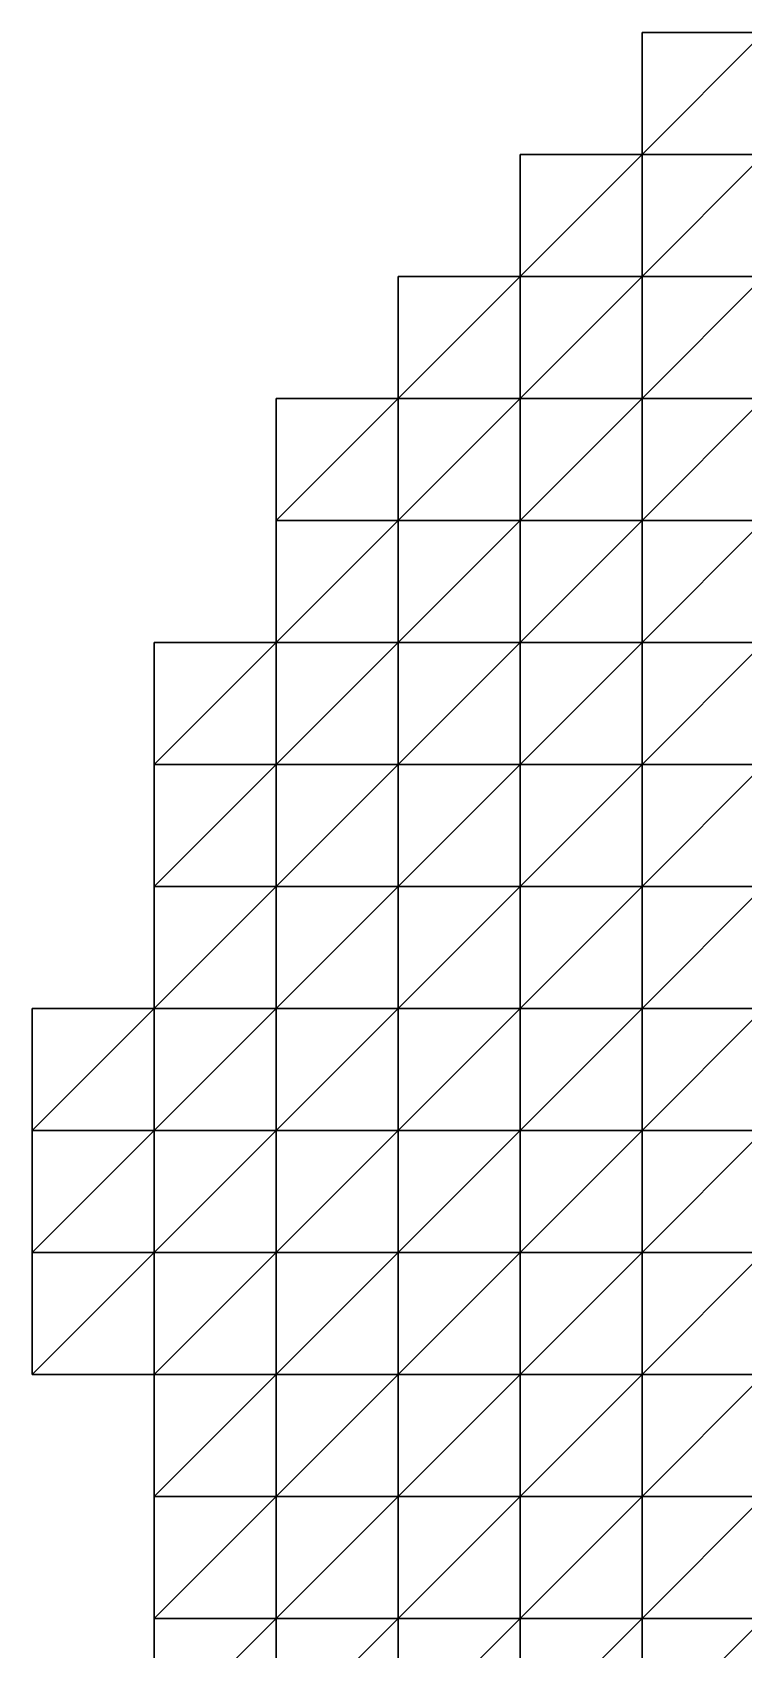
# Model space of a CAD drawing. Extents: x 292020 to 295740, y 4557680 to 4560040.
# Drawn here: x 294400 to 294516.7, y 4559654.9 to 4559920 of the extents above; entities that cross this region are included whole.
import ezdxf

# ---------------------------------------------------------------- set-up
doc = ezdxf.new("R2010")
doc.units = 0
doc.layers.add('RUN201_4_-_RUN201_NODOMAIN5_20X', color=7, linetype='CONTINUOUS')

msp = doc.modelspace()

# ---------------------------------------------------------------- linework, layer by layer
at = {"layer": 'RUN201_4_-_RUN201_NODOMAIN5_20X'}
for points in [[(294500, 4559920, 1880), (294500, 4559900, 1880), (294520, 4559920, 1880)], [(294520, 4559920, 1880), (294500, 4559900, 1880), (294520, 4559900, 1880)], [(294520, 4559920, 1900), (294500, 4559900, 1900), (294500, 4559920, 1900)], [(294520, 4559900, 1900), (294500, 4559900, 1900), (294520, 4559920, 1900)], [(294520, 4559920, 1880), (294500, 4559920, 1900), (294500, 4559920, 1880)], [(294520, 4559920, 1900), (294500, 4559920, 1900), (294520, 4559920, 1880)], [(294500, 4559920, 1880), (294500, 4559900, 1900), (294500, 4559900, 1880)], [(294500, 4559920, 1900), (294500, 4559900, 1900), (294500, 4559920, 1880)], [(294480, 4559900, 1880), (294480, 4559880, 1880), (294500, 4559900, 1880)], [(294500, 4559900, 1880), (294480, 4559880, 1880), (294500, 4559880, 1880)], [(294500, 4559900, 1900), (294480, 4559880, 1900), (294480, 4559900, 1900)], [(294500, 4559880, 1900), (294480, 4559880, 1900), (294500, 4559900, 1900)], [(294500, 4559900, 1880), (294480, 4559900, 1900), (294480, 4559900, 1880)], [(294500, 4559900, 1900), (294480, 4559900, 1900), (294500, 4559900, 1880)], [(294480, 4559900, 1880), (294480, 4559880, 1900), (294480, 4559880, 1880)], [(294480, 4559900, 1900), (294480, 4559880, 1900), (294480, 4559900, 1880)], [(294500, 4559900, 1880), (294500, 4559880, 1880), (294520, 4559900, 1880)], [(294520, 4559900, 1880), (294500, 4559880, 1880), (294520, 4559880, 1880)], [(294520, 4559900, 1900), (294500, 4559880, 1900), (294500, 4559900, 1900)], [(294520, 4559880, 1900), (294500, 4559880, 1900), (294520, 4559900, 1900)], [(294460, 4559880, 1880), (294460, 4559860, 1880), (294480, 4559880, 1880)], [(294480, 4559880, 1880), (294460, 4559860, 1880), (294480, 4559860, 1880)], [(294480, 4559880, 1900), (294460, 4559860, 1900), (294460, 4559880, 1900)], [(294480, 4559860, 1900), (294460, 4559860, 1900), (294480, 4559880, 1900)], [(294480, 4559880, 1880), (294460, 4559880, 1900), (294460, 4559880, 1880)], [(294480, 4559880, 1900), (294460, 4559880, 1900), (294480, 4559880, 1880)], [(294460, 4559880, 1880), (294460, 4559860, 1900), (294460, 4559860, 1880)], [(294460, 4559880, 1900), (294460, 4559860, 1900), (294460, 4559880, 1880)], [(294480, 4559880, 1880), (294480, 4559860, 1880), (294500, 4559880, 1880)], [(294500, 4559880, 1880), (294480, 4559860, 1880), (294500, 4559860, 1880)], [(294500, 4559880, 1900), (294480, 4559860, 1900), (294480, 4559880, 1900)], [(294500, 4559860, 1900), (294480, 4559860, 1900), (294500, 4559880, 1900)], [(294500, 4559880, 1860), (294500, 4559860, 1860), (294520, 4559880, 1860)], [(294520, 4559880, 1860), (294500, 4559860, 1860), (294520, 4559860, 1860)], [(294520, 4559880, 1860), (294500, 4559880, 1880), (294500, 4559880, 1860)], [(294520, 4559880, 1880), (294500, 4559880, 1880), (294520, 4559880, 1860)], [(294500, 4559880, 1860), (294500, 4559860, 1880), (294500, 4559860, 1860)], [(294500, 4559880, 1880), (294500, 4559860, 1880), (294500, 4559880, 1860)], [(294520, 4559880, 1900), (294500, 4559860, 1900), (294500, 4559880, 1900)], [(294520, 4559860, 1900), (294500, 4559860, 1900), (294520, 4559880, 1900)], [(294440, 4559860, 1880), (294440, 4559840, 1880), (294460, 4559860, 1880)], [(294460, 4559860, 1880), (294440, 4559840, 1880), (294460, 4559840, 1880)], [(294460, 4559860, 1900), (294440, 4559840, 1900), (294440, 4559860, 1900)], [(294460, 4559840, 1900), (294440, 4559840, 1900), (294460, 4559860, 1900)], [(294460, 4559860, 1880), (294440, 4559860, 1900), (294440, 4559860, 1880)], [(294460, 4559860, 1900), (294440, 4559860, 1900), (294460, 4559860, 1880)], [(294440, 4559860, 1880), (294440, 4559840, 1900), (294440, 4559840, 1880)], [(294440, 4559860, 1900), (294440, 4559840, 1900), (294440, 4559860, 1880)], [(294460, 4559860, 1880), (294460, 4559840, 1880), (294480, 4559860, 1880)], [(294480, 4559860, 1880), (294460, 4559840, 1880), (294480, 4559840, 1880)], [(294480, 4559860, 1900), (294460, 4559840, 1900), (294460, 4559860, 1900)], [(294480, 4559840, 1900), (294460, 4559840, 1900), (294480, 4559860, 1900)], [(294480, 4559860, 1860), (294480, 4559840, 1860), (294500, 4559860, 1860)], [(294500, 4559860, 1860), (294480, 4559840, 1860), (294500, 4559840, 1860)], [(294500, 4559860, 1860), (294480, 4559860, 1880), (294480, 4559860, 1860)], [(294500, 4559860, 1880), (294480, 4559860, 1880), (294500, 4559860, 1860)], [(294480, 4559860, 1860), (294480, 4559840, 1880), (294480, 4559840, 1860)], [(294480, 4559860, 1880), (294480, 4559840, 1880), (294480, 4559860, 1860)], [(294500, 4559860, 1900), (294480, 4559840, 1900), (294480, 4559860, 1900)], [(294500, 4559840, 1900), (294480, 4559840, 1900), (294500, 4559860, 1900)], [(294500, 4559860, 1840), (294500, 4559840, 1840), (294520, 4559860, 1840)], [(294520, 4559860, 1840), (294500, 4559840, 1840), (294520, 4559840, 1840)], [(294520, 4559860, 1840), (294500, 4559860, 1860), (294500, 4559860, 1840)], [(294520, 4559860, 1860), (294500, 4559860, 1860), (294520, 4559860, 1840)], [(294500, 4559860, 1840), (294500, 4559840, 1860), (294500, 4559840, 1840)], [(294500, 4559860, 1860), (294500, 4559840, 1860), (294500, 4559860, 1840)], [(294520, 4559860, 1900), (294500, 4559840, 1900), (294500, 4559860, 1900)], [(294520, 4559840, 1900), (294500, 4559840, 1900), (294520, 4559860, 1900)], [(294440, 4559840, 1880), (294440, 4559820, 1880), (294460, 4559840, 1880)], [(294460, 4559840, 1880), (294440, 4559820, 1880), (294460, 4559820, 1880)], [(294460, 4559840, 1900), (294440, 4559820, 1900), (294440, 4559840, 1900)], [(294460, 4559820, 1900), (294440, 4559820, 1900), (294460, 4559840, 1900)], [(294440, 4559840, 1880), (294440, 4559820, 1900), (294440, 4559820, 1880)], [(294440, 4559840, 1900), (294440, 4559820, 1900), (294440, 4559840, 1880)], [(294460, 4559840, 1860), (294460, 4559820, 1860), (294480, 4559840, 1860)], [(294480, 4559840, 1860), (294460, 4559820, 1860), (294480, 4559820, 1860)], [(294480, 4559840, 1860), (294460, 4559840, 1880), (294460, 4559840, 1860)], [(294480, 4559840, 1880), (294460, 4559840, 1880), (294480, 4559840, 1860)], [(294460, 4559840, 1860), (294460, 4559820, 1880), (294460, 4559820, 1860)], [(294460, 4559840, 1880), (294460, 4559820, 1880), (294460, 4559840, 1860)], [(294480, 4559840, 1900), (294460, 4559820, 1900), (294460, 4559840, 1900)], [(294480, 4559820, 1900), (294460, 4559820, 1900), (294480, 4559840, 1900)], [(294480, 4559840, 1840), (294480, 4559820, 1840), (294500, 4559840, 1840)], [(294500, 4559840, 1840), (294480, 4559820, 1840), (294500, 4559820, 1840)], [(294500, 4559840, 1840), (294480, 4559840, 1860), (294480, 4559840, 1840)], [(294500, 4559840, 1860), (294480, 4559840, 1860), (294500, 4559840, 1840)], [(294480, 4559840, 1840), (294480, 4559820, 1860), (294480, 4559820, 1840)], [(294480, 4559840, 1860), (294480, 4559820, 1860), (294480, 4559840, 1840)], [(294500, 4559840, 1900), (294480, 4559820, 1900), (294480, 4559840, 1900)], [(294500, 4559820, 1900), (294480, 4559820, 1900), (294500, 4559840, 1900)], [(294500, 4559840, 1820), (294500, 4559820, 1820), (294520, 4559840, 1820)], [(294520, 4559840, 1820), (294500, 4559820, 1820), (294520, 4559820, 1820)], [(294520, 4559840, 1820), (294500, 4559840, 1840), (294500, 4559840, 1820)], [(294520, 4559840, 1840), (294500, 4559840, 1840), (294520, 4559840, 1820)], [(294500, 4559840, 1820), (294500, 4559820, 1840), (294500, 4559820, 1820)], [(294500, 4559840, 1840), (294500, 4559820, 1840), (294500, 4559840, 1820)], [(294520, 4559840, 1880), (294500, 4559820, 1880), (294500, 4559840, 1880)], [(294520, 4559820, 1880), (294500, 4559820, 1880), (294520, 4559840, 1880)], [(294500, 4559820, 1880), (294500, 4559820, 1900), (294500, 4559840, 1880)], [(294500, 4559840, 1880), (294500, 4559820, 1900), (294500, 4559840, 1900)], [(294500, 4559840, 1880), (294500, 4559840, 1900), (294520, 4559840, 1880)], [(294520, 4559840, 1880), (294500, 4559840, 1900), (294520, 4559840, 1900)], [(294420, 4559820, 1880), (294420, 4559800, 1880), (294440, 4559820, 1880)], [(294440, 4559820, 1880), (294420, 4559800, 1880), (294440, 4559800, 1880)], [(294440, 4559820, 1900), (294420, 4559800, 1900), (294420, 4559820, 1900)], [(294440, 4559800, 1900), (294420, 4559800, 1900), (294440, 4559820, 1900)], [(294440, 4559820, 1880), (294420, 4559820, 1900), (294420, 4559820, 1880)], [(294440, 4559820, 1900), (294420, 4559820, 1900), (294440, 4559820, 1880)], [(294420, 4559820, 1880), (294420, 4559800, 1900), (294420, 4559800, 1880)], [(294420, 4559820, 1900), (294420, 4559800, 1900), (294420, 4559820, 1880)], [(294440, 4559820, 1860), (294440, 4559800, 1860), (294460, 4559820, 1860)], [(294460, 4559820, 1860), (294440, 4559800, 1860), (294460, 4559800, 1860)], [(294460, 4559820, 1860), (294440, 4559820, 1880), (294440, 4559820, 1860)], [(294460, 4559820, 1880), (294440, 4559820, 1880), (294460, 4559820, 1860)], [(294440, 4559820, 1860), (294440, 4559800, 1880), (294440, 4559800, 1860)], [(294440, 4559820, 1880), (294440, 4559800, 1880), (294440, 4559820, 1860)], [(294460, 4559820, 1900), (294440, 4559800, 1900), (294440, 4559820, 1900)], [(294460, 4559800, 1900), (294440, 4559800, 1900), (294460, 4559820, 1900)], [(294460, 4559820, 1840), (294460, 4559800, 1840), (294480, 4559820, 1840)], [(294480, 4559820, 1840), (294460, 4559800, 1840), (294480, 4559800, 1840)], [(294480, 4559820, 1840), (294460, 4559820, 1860), (294460, 4559820, 1840)], [(294480, 4559820, 1860), (294460, 4559820, 1860), (294480, 4559820, 1840)], [(294460, 4559820, 1840), (294460, 4559800, 1860), (294460, 4559800, 1840)], [(294460, 4559820, 1860), (294460, 4559800, 1860), (294460, 4559820, 1840)], [(294480, 4559820, 1900), (294460, 4559800, 1900), (294460, 4559820, 1900)], [(294480, 4559800, 1900), (294460, 4559800, 1900), (294480, 4559820, 1900)], [(294480, 4559820, 1820), (294480, 4559800, 1820), (294500, 4559820, 1820)], [(294500, 4559820, 1820), (294480, 4559800, 1820), (294500, 4559800, 1820)], [(294500, 4559820, 1820), (294480, 4559820, 1840), (294480, 4559820, 1820)], [(294500, 4559820, 1840), (294480, 4559820, 1840), (294500, 4559820, 1820)], [(294480, 4559820, 1820), (294480, 4559800, 1840), (294480, 4559800, 1820)], [(294480, 4559820, 1840), (294480, 4559800, 1840), (294480, 4559820, 1820)], [(294500, 4559820, 1900), (294480, 4559800, 1900), (294480, 4559820, 1900)], [(294500, 4559800, 1900), (294480, 4559800, 1900), (294500, 4559820, 1900)], [(294500, 4559820, 1820), (294500, 4559800, 1820), (294520, 4559820, 1820)], [(294520, 4559820, 1820), (294500, 4559800, 1820), (294520, 4559800, 1820)], [(294520, 4559820, 1880), (294500, 4559800, 1880), (294500, 4559820, 1880)], [(294520, 4559800, 1880), (294500, 4559800, 1880), (294520, 4559820, 1880)], [(294500, 4559800, 1880), (294500, 4559800, 1900), (294500, 4559820, 1880)], [(294500, 4559820, 1880), (294500, 4559800, 1900), (294500, 4559820, 1900)], [(294420, 4559800, 1880), (294420, 4559780, 1880), (294440, 4559800, 1880)], [(294440, 4559800, 1880), (294420, 4559780, 1880), (294440, 4559780, 1880)], [(294440, 4559800, 1900), (294420, 4559780, 1900), (294420, 4559800, 1900)], [(294440, 4559780, 1900), (294420, 4559780, 1900), (294440, 4559800, 1900)], [(294420, 4559800, 1880), (294420, 4559780, 1900), (294420, 4559780, 1880)], [(294420, 4559800, 1900), (294420, 4559780, 1900), (294420, 4559800, 1880)], [(294440, 4559800, 1860), (294440, 4559780, 1860), (294460, 4559800, 1860)], [(294460, 4559800, 1860), (294440, 4559780, 1860), (294460, 4559780, 1860)], [(294440, 4559800, 1860), (294440, 4559780, 1880), (294440, 4559780, 1860)], [(294440, 4559800, 1880), (294440, 4559780, 1880), (294440, 4559800, 1860)], [(294460, 4559800, 1900), (294440, 4559780, 1900), (294440, 4559800, 1900)], [(294460, 4559780, 1900), (294440, 4559780, 1900), (294460, 4559800, 1900)], [(294460, 4559800, 1840), (294460, 4559780, 1840), (294480, 4559800, 1840)], [(294480, 4559800, 1840), (294460, 4559780, 1840), (294480, 4559780, 1840)], [(294460, 4559800, 1840), (294460, 4559780, 1860), (294460, 4559780, 1840)], [(294460, 4559800, 1860), (294460, 4559780, 1860), (294460, 4559800, 1840)], [(294480, 4559800, 1900), (294460, 4559780, 1900), (294460, 4559800, 1900)], [(294480, 4559780, 1900), (294460, 4559780, 1900), (294480, 4559800, 1900)], [(294480, 4559800, 1820), (294480, 4559780, 1820), (294500, 4559800, 1820)], [(294500, 4559800, 1820), (294480, 4559780, 1820), (294500, 4559780, 1820)], [(294480, 4559800, 1820), (294480, 4559780, 1840), (294480, 4559780, 1820)], [(294480, 4559800, 1840), (294480, 4559780, 1840), (294480, 4559800, 1820)], [(294500, 4559800, 1900), (294480, 4559780, 1900), (294480, 4559800, 1900)], [(294500, 4559780, 1900), (294480, 4559780, 1900), (294500, 4559800, 1900)], [(294500, 4559800, 1800), (294500, 4559780, 1800), (294520, 4559800, 1800)], [(294520, 4559800, 1800), (294500, 4559780, 1800), (294520, 4559780, 1800)], [(294520, 4559800, 1800), (294500, 4559800, 1820), (294500, 4559800, 1800)], [(294520, 4559800, 1820), (294500, 4559800, 1820), (294520, 4559800, 1800)], [(294500, 4559800, 1800), (294500, 4559780, 1820), (294500, 4559780, 1800)], [(294500, 4559800, 1820), (294500, 4559780, 1820), (294500, 4559800, 1800)], [(294520, 4559800, 1900), (294500, 4559780, 1900), (294500, 4559800, 1900)], [(294520, 4559780, 1900), (294500, 4559780, 1900), (294520, 4559800, 1900)], [(294520, 4559800, 1880), (294500, 4559800, 1900), (294500, 4559800, 1880)], [(294520, 4559800, 1900), (294500, 4559800, 1900), (294520, 4559800, 1880)], [(294420, 4559780, 1880), (294420, 4559760, 1880), (294440, 4559780, 1880)], [(294440, 4559780, 1880), (294420, 4559760, 1880), (294440, 4559760, 1880)], [(294440, 4559780, 1900), (294420, 4559760, 1900), (294420, 4559780, 1900)], [(294440, 4559760, 1900), (294420, 4559760, 1900), (294440, 4559780, 1900)], [(294420, 4559780, 1880), (294420, 4559760, 1900), (294420, 4559760, 1880)], [(294420, 4559780, 1900), (294420, 4559760, 1900), (294420, 4559780, 1880)], [(294440, 4559780, 1860), (294440, 4559760, 1860), (294460, 4559780, 1860)], [(294460, 4559780, 1860), (294440, 4559760, 1860), (294460, 4559760, 1860)], [(294440, 4559780, 1860), (294440, 4559760, 1880), (294440, 4559760, 1860)], [(294440, 4559780, 1880), (294440, 4559760, 1880), (294440, 4559780, 1860)], [(294460, 4559780, 1900), (294440, 4559760, 1900), (294440, 4559780, 1900)], [(294460, 4559760, 1900), (294440, 4559760, 1900), (294460, 4559780, 1900)], [(294460, 4559780, 1840), (294460, 4559760, 1840), (294480, 4559780, 1840)], [(294480, 4559780, 1840), (294460, 4559760, 1840), (294480, 4559760, 1840)], [(294460, 4559780, 1840), (294460, 4559760, 1860), (294460, 4559760, 1840)], [(294460, 4559780, 1860), (294460, 4559760, 1860), (294460, 4559780, 1840)], [(294480, 4559780, 1900), (294460, 4559760, 1900), (294460, 4559780, 1900)], [(294480, 4559760, 1900), (294460, 4559760, 1900), (294480, 4559780, 1900)], [(294480, 4559780, 1820), (294480, 4559760, 1820), (294500, 4559780, 1820)], [(294500, 4559780, 1820), (294480, 4559760, 1820), (294500, 4559760, 1820)], [(294480, 4559780, 1820), (294480, 4559760, 1840), (294480, 4559760, 1820)], [(294480, 4559780, 1840), (294480, 4559760, 1840), (294480, 4559780, 1820)], [(294500, 4559780, 1900), (294480, 4559760, 1900), (294480, 4559780, 1900)], [(294500, 4559760, 1900), (294480, 4559760, 1900), (294500, 4559780, 1900)], [(294500, 4559780, 1800), (294500, 4559760, 1800), (294520, 4559780, 1800)], [(294520, 4559780, 1800), (294500, 4559760, 1800), (294520, 4559760, 1800)], [(294500, 4559780, 1800), (294500, 4559760, 1820), (294500, 4559760, 1800)], [(294500, 4559780, 1820), (294500, 4559760, 1820), (294500, 4559780, 1800)], [(294520, 4559780, 1900), (294500, 4559760, 1900), (294500, 4559780, 1900)], [(294520, 4559760, 1900), (294500, 4559760, 1900), (294520, 4559780, 1900)], [(294400, 4559760, 1880), (294400, 4559740, 1880), (294420, 4559760, 1880)], [(294420, 4559760, 1880), (294400, 4559740, 1880), (294420, 4559740, 1880)], [(294420, 4559760, 1900), (294400, 4559740, 1900), (294400, 4559760, 1900)], [(294420, 4559740, 1900), (294400, 4559740, 1900), (294420, 4559760, 1900)], [(294420, 4559760, 1880), (294400, 4559760, 1900), (294400, 4559760, 1880)], [(294420, 4559760, 1900), (294400, 4559760, 1900), (294420, 4559760, 1880)], [(294400, 4559760, 1880), (294400, 4559740, 1900), (294400, 4559740, 1880)], [(294400, 4559760, 1900), (294400, 4559740, 1900), (294400, 4559760, 1880)], [(294420, 4559760, 1860), (294420, 4559740, 1860), (294440, 4559760, 1860)], [(294440, 4559760, 1860), (294420, 4559740, 1860), (294440, 4559740, 1860)], [(294440, 4559760, 1860), (294420, 4559760, 1880), (294420, 4559760, 1860)], [(294440, 4559760, 1880), (294420, 4559760, 1880), (294440, 4559760, 1860)], [(294420, 4559760, 1860), (294420, 4559740, 1880), (294420, 4559740, 1860)], [(294420, 4559760, 1880), (294420, 4559740, 1880), (294420, 4559760, 1860)], [(294440, 4559760, 1900), (294420, 4559740, 1900), (294420, 4559760, 1900)], [(294440, 4559740, 1900), (294420, 4559740, 1900), (294440, 4559760, 1900)], [(294440, 4559760, 1840), (294440, 4559740, 1840), (294460, 4559760, 1840)], [(294460, 4559760, 1840), (294440, 4559740, 1840), (294460, 4559740, 1840)], [(294460, 4559760, 1840), (294440, 4559760, 1860), (294440, 4559760, 1840)], [(294460, 4559760, 1860), (294440, 4559760, 1860), (294460, 4559760, 1840)], [(294440, 4559760, 1840), (294440, 4559740, 1860), (294440, 4559740, 1840)], [(294440, 4559760, 1860), (294440, 4559740, 1860), (294440, 4559760, 1840)], [(294460, 4559760, 1900), (294440, 4559740, 1900), (294440, 4559760, 1900)], [(294460, 4559740, 1900), (294440, 4559740, 1900), (294460, 4559760, 1900)], [(294460, 4559760, 1820), (294460, 4559740, 1820), (294480, 4559760, 1820)], [(294480, 4559760, 1820), (294460, 4559740, 1820), (294480, 4559740, 1820)], [(294480, 4559760, 1820), (294460, 4559760, 1840), (294460, 4559760, 1820)], [(294480, 4559760, 1840), (294460, 4559760, 1840), (294480, 4559760, 1820)], [(294460, 4559760, 1820), (294460, 4559740, 1840), (294460, 4559740, 1820)], [(294460, 4559760, 1840), (294460, 4559740, 1840), (294460, 4559760, 1820)], [(294480, 4559760, 1900), (294460, 4559740, 1900), (294460, 4559760, 1900)], [(294480, 4559740, 1900), (294460, 4559740, 1900), (294480, 4559760, 1900)], [(294480, 4559760, 1800), (294480, 4559740, 1800), (294500, 4559760, 1800)], [(294500, 4559760, 1800), (294480, 4559740, 1800), (294500, 4559740, 1800)], [(294500, 4559760, 1800), (294480, 4559760, 1820), (294480, 4559760, 1800)], [(294500, 4559760, 1820), (294480, 4559760, 1820), (294500, 4559760, 1800)], [(294480, 4559760, 1800), (294480, 4559740, 1820), (294480, 4559740, 1800)], [(294480, 4559760, 1820), (294480, 4559740, 1820), (294480, 4559760, 1800)], [(294500, 4559760, 1900), (294480, 4559740, 1900), (294480, 4559760, 1900)], [(294500, 4559740, 1900), (294480, 4559740, 1900), (294500, 4559760, 1900)], [(294500, 4559760, 1780), (294500, 4559740, 1780), (294520, 4559760, 1780)], [(294520, 4559760, 1780), (294500, 4559740, 1780), (294520, 4559740, 1780)], [(294520, 4559760, 1780), (294500, 4559760, 1800), (294500, 4559760, 1780)], [(294520, 4559760, 1800), (294500, 4559760, 1800), (294520, 4559760, 1780)], [(294500, 4559760, 1780), (294500, 4559740, 1800), (294500, 4559740, 1780)], [(294500, 4559760, 1800), (294500, 4559740, 1800), (294500, 4559760, 1780)], [(294520, 4559760, 1900), (294500, 4559740, 1900), (294500, 4559760, 1900)], [(294520, 4559740, 1900), (294500, 4559740, 1900), (294520, 4559760, 1900)], [(294400, 4559740, 1880), (294400, 4559720, 1880), (294420, 4559740, 1880)], [(294420, 4559740, 1880), (294400, 4559720, 1880), (294420, 4559720, 1880)], [(294420, 4559740, 1900), (294400, 4559720, 1900), (294400, 4559740, 1900)], [(294420, 4559720, 1900), (294400, 4559720, 1900), (294420, 4559740, 1900)], [(294400, 4559740, 1880), (294400, 4559720, 1900), (294400, 4559720, 1880)], [(294400, 4559740, 1900), (294400, 4559720, 1900), (294400, 4559740, 1880)], [(294420, 4559740, 1860), (294420, 4559720, 1860), (294440, 4559740, 1860)], [(294440, 4559740, 1860), (294420, 4559720, 1860), (294440, 4559720, 1860)], [(294420, 4559740, 1860), (294420, 4559720, 1880), (294420, 4559720, 1860)], [(294420, 4559740, 1880), (294420, 4559720, 1880), (294420, 4559740, 1860)], [(294440, 4559740, 1900), (294420, 4559720, 1900), (294420, 4559740, 1900)], [(294440, 4559720, 1900), (294420, 4559720, 1900), (294440, 4559740, 1900)], [(294440, 4559740, 1840), (294440, 4559720, 1840), (294460, 4559740, 1840)], [(294460, 4559740, 1840), (294440, 4559720, 1840), (294460, 4559720, 1840)], [(294440, 4559740, 1840), (294440, 4559720, 1860), (294440, 4559720, 1840)], [(294440, 4559740, 1860), (294440, 4559720, 1860), (294440, 4559740, 1840)], [(294460, 4559740, 1900), (294440, 4559720, 1900), (294440, 4559740, 1900)], [(294460, 4559720, 1900), (294440, 4559720, 1900), (294460, 4559740, 1900)], [(294460, 4559740, 1820), (294460, 4559720, 1820), (294480, 4559740, 1820)], [(294480, 4559740, 1820), (294460, 4559720, 1820), (294480, 4559720, 1820)], [(294460, 4559740, 1820), (294460, 4559720, 1840), (294460, 4559720, 1820)], [(294460, 4559740, 1840), (294460, 4559720, 1840), (294460, 4559740, 1820)], [(294480, 4559740, 1900), (294460, 4559720, 1900), (294460, 4559740, 1900)], [(294480, 4559720, 1900), (294460, 4559720, 1900), (294480, 4559740, 1900)], [(294480, 4559740, 1800), (294480, 4559720, 1800), (294500, 4559740, 1800)], [(294500, 4559740, 1800), (294480, 4559720, 1800), (294500, 4559720, 1800)], [(294480, 4559740, 1800), (294480, 4559720, 1820), (294480, 4559720, 1800)], [(294480, 4559740, 1820), (294480, 4559720, 1820), (294480, 4559740, 1800)], [(294500, 4559740, 1900), (294480, 4559720, 1900), (294480, 4559740, 1900)], [(294500, 4559720, 1900), (294480, 4559720, 1900), (294500, 4559740, 1900)], [(294500, 4559740, 1780), (294500, 4559720, 1780), (294520, 4559740, 1780)], [(294520, 4559740, 1780), (294500, 4559720, 1780), (294520, 4559720, 1780)], [(294500, 4559740, 1780), (294500, 4559720, 1800), (294500, 4559720, 1780)], [(294500, 4559740, 1800), (294500, 4559720, 1800), (294500, 4559740, 1780)], [(294520, 4559740, 1900), (294500, 4559720, 1900), (294500, 4559740, 1900)], [(294520, 4559720, 1900), (294500, 4559720, 1900), (294520, 4559740, 1900)], [(294400, 4559720, 1880), (294400, 4559700, 1880), (294420, 4559720, 1880)], [(294420, 4559720, 1880), (294400, 4559700, 1880), (294420, 4559700, 1880)], [(294420, 4559720, 1900), (294400, 4559700, 1900), (294400, 4559720, 1900)], [(294420, 4559700, 1900), (294400, 4559700, 1900), (294420, 4559720, 1900)], [(294400, 4559720, 1880), (294400, 4559700, 1900), (294400, 4559700, 1880)], [(294400, 4559720, 1900), (294400, 4559700, 1900), (294400, 4559720, 1880)], [(294420, 4559720, 1860), (294420, 4559700, 1860), (294440, 4559720, 1860)], [(294440, 4559720, 1860), (294420, 4559700, 1860), (294440, 4559700, 1860)], [(294420, 4559720, 1860), (294420, 4559700, 1880), (294420, 4559700, 1860)], [(294420, 4559720, 1880), (294420, 4559700, 1880), (294420, 4559720, 1860)], [(294440, 4559720, 1900), (294420, 4559700, 1900), (294420, 4559720, 1900)], [(294440, 4559700, 1900), (294420, 4559700, 1900), (294440, 4559720, 1900)], [(294440, 4559720, 1840), (294440, 4559700, 1840), (294460, 4559720, 1840)], [(294460, 4559720, 1840), (294440, 4559700, 1840), (294460, 4559700, 1840)], [(294440, 4559720, 1840), (294440, 4559700, 1860), (294440, 4559700, 1840)], [(294440, 4559720, 1860), (294440, 4559700, 1860), (294440, 4559720, 1840)], [(294460, 4559720, 1900), (294440, 4559700, 1900), (294440, 4559720, 1900)], [(294460, 4559700, 1900), (294440, 4559700, 1900), (294460, 4559720, 1900)], [(294460, 4559720, 1820), (294460, 4559700, 1820), (294480, 4559720, 1820)], [(294480, 4559720, 1820), (294460, 4559700, 1820), (294480, 4559700, 1820)], [(294460, 4559720, 1820), (294460, 4559700, 1840), (294460, 4559700, 1820)], [(294460, 4559720, 1840), (294460, 4559700, 1840), (294460, 4559720, 1820)], [(294480, 4559720, 1900), (294460, 4559700, 1900), (294460, 4559720, 1900)], [(294480, 4559700, 1900), (294460, 4559700, 1900), (294480, 4559720, 1900)], [(294480, 4559720, 1800), (294480, 4559700, 1800), (294500, 4559720, 1800)], [(294500, 4559720, 1800), (294480, 4559700, 1800), (294500, 4559700, 1800)], [(294480, 4559720, 1800), (294480, 4559700, 1820), (294480, 4559700, 1800)], [(294480, 4559720, 1820), (294480, 4559700, 1820), (294480, 4559720, 1800)], [(294500, 4559720, 1900), (294480, 4559700, 1900), (294480, 4559720, 1900)], [(294500, 4559700, 1900), (294480, 4559700, 1900), (294500, 4559720, 1900)], [(294500, 4559720, 1780), (294500, 4559700, 1780), (294520, 4559720, 1780)], [(294520, 4559720, 1780), (294500, 4559700, 1780), (294520, 4559700, 1780)], [(294500, 4559720, 1780), (294500, 4559700, 1800), (294500, 4559700, 1780)], [(294500, 4559720, 1800), (294500, 4559700, 1800), (294500, 4559720, 1780)], [(294520, 4559720, 1900), (294500, 4559700, 1900), (294500, 4559720, 1900)], [(294520, 4559700, 1900), (294500, 4559700, 1900), (294520, 4559720, 1900)], [(294400, 4559700, 1880), (294400, 4559700, 1900), (294420, 4559700, 1880)], [(294420, 4559700, 1880), (294400, 4559700, 1900), (294420, 4559700, 1900)], [(294420, 4559700, 1860), (294420, 4559700, 1880), (294440, 4559700, 1860)], [(294440, 4559700, 1860), (294420, 4559700, 1880), (294440, 4559700, 1880)], [(294420, 4559700, 1880), (294420, 4559680, 1880), (294440, 4559700, 1880)], [(294440, 4559700, 1880), (294420, 4559680, 1880), (294440, 4559680, 1880)], [(294440, 4559700, 1900), (294420, 4559680, 1900), (294420, 4559700, 1900)], [(294440, 4559680, 1900), (294420, 4559680, 1900), (294440, 4559700, 1900)], [(294420, 4559700, 1880), (294420, 4559680, 1900), (294420, 4559680, 1880)], [(294420, 4559700, 1900), (294420, 4559680, 1900), (294420, 4559700, 1880)], [(294440, 4559700, 1840), (294440, 4559700, 1860), (294460, 4559700, 1840)], [(294460, 4559700, 1840), (294440, 4559700, 1860), (294460, 4559700, 1860)], [(294440, 4559700, 1860), (294440, 4559680, 1860), (294460, 4559700, 1860)], [(294460, 4559700, 1860), (294440, 4559680, 1860), (294460, 4559680, 1860)], [(294440, 4559700, 1860), (294440, 4559680, 1880), (294440, 4559680, 1860)], [(294440, 4559700, 1880), (294440, 4559680, 1880), (294440, 4559700, 1860)], [(294460, 4559700, 1900), (294440, 4559680, 1900), (294440, 4559700, 1900)], [(294460, 4559680, 1900), (294440, 4559680, 1900), (294460, 4559700, 1900)], [(294460, 4559700, 1820), (294460, 4559700, 1840), (294480, 4559700, 1820)], [(294480, 4559700, 1820), (294460, 4559700, 1840), (294480, 4559700, 1840)], [(294460, 4559700, 1840), (294460, 4559680, 1840), (294480, 4559700, 1840)], [(294480, 4559700, 1840), (294460, 4559680, 1840), (294480, 4559680, 1840)], [(294460, 4559700, 1840), (294460, 4559680, 1860), (294460, 4559680, 1840)], [(294460, 4559700, 1860), (294460, 4559680, 1860), (294460, 4559700, 1840)], [(294480, 4559700, 1900), (294460, 4559680, 1900), (294460, 4559700, 1900)], [(294480, 4559680, 1900), (294460, 4559680, 1900), (294480, 4559700, 1900)], [(294480, 4559700, 1800), (294480, 4559700, 1820), (294500, 4559700, 1800)], [(294500, 4559700, 1800), (294480, 4559700, 1820), (294500, 4559700, 1820)], [(294480, 4559700, 1820), (294480, 4559680, 1820), (294500, 4559700, 1820)], [(294500, 4559700, 1820), (294480, 4559680, 1820), (294500, 4559680, 1820)], [(294480, 4559700, 1820), (294480, 4559680, 1840), (294480, 4559680, 1820)], [(294480, 4559700, 1840), (294480, 4559680, 1840), (294480, 4559700, 1820)], [(294500, 4559700, 1900), (294480, 4559680, 1900), (294480, 4559700, 1900)], [(294500, 4559680, 1900), (294480, 4559680, 1900), (294500, 4559700, 1900)], [(294500, 4559700, 1780), (294500, 4559700, 1800), (294520, 4559700, 1780)], [(294520, 4559700, 1780), (294500, 4559700, 1800), (294520, 4559700, 1800)], [(294500, 4559700, 1800), (294500, 4559680, 1800), (294520, 4559700, 1800)], [(294520, 4559700, 1800), (294500, 4559680, 1800), (294520, 4559680, 1800)], [(294500, 4559700, 1800), (294500, 4559680, 1820), (294500, 4559680, 1800)], [(294500, 4559700, 1820), (294500, 4559680, 1820), (294500, 4559700, 1800)], [(294520, 4559700, 1900), (294500, 4559680, 1900), (294500, 4559700, 1900)], [(294520, 4559680, 1900), (294500, 4559680, 1900), (294520, 4559700, 1900)], [(294420, 4559680, 1880), (294420, 4559660, 1880), (294440, 4559680, 1880)], [(294440, 4559680, 1880), (294420, 4559660, 1880), (294440, 4559660, 1880)], [(294440, 4559680, 1900), (294420, 4559660, 1900), (294420, 4559680, 1900)], [(294440, 4559660, 1900), (294420, 4559660, 1900), (294440, 4559680, 1900)], [(294420, 4559680, 1880), (294420, 4559660, 1900), (294420, 4559660, 1880)], [(294420, 4559680, 1900), (294420, 4559660, 1900), (294420, 4559680, 1880)], [(294440, 4559680, 1860), (294440, 4559660, 1860), (294460, 4559680, 1860)], [(294460, 4559680, 1860), (294440, 4559660, 1860), (294460, 4559660, 1860)], [(294440, 4559680, 1860), (294440, 4559660, 1880), (294440, 4559660, 1860)], [(294440, 4559680, 1880), (294440, 4559660, 1880), (294440, 4559680, 1860)], [(294460, 4559680, 1900), (294440, 4559660, 1900), (294440, 4559680, 1900)], [(294460, 4559660, 1900), (294440, 4559660, 1900), (294460, 4559680, 1900)], [(294460, 4559680, 1840), (294460, 4559660, 1840), (294480, 4559680, 1840)], [(294480, 4559680, 1840), (294460, 4559660, 1840), (294480, 4559660, 1840)], [(294460, 4559680, 1840), (294460, 4559660, 1860), (294460, 4559660, 1840)], [(294460, 4559680, 1860), (294460, 4559660, 1860), (294460, 4559680, 1840)], [(294480, 4559680, 1900), (294460, 4559660, 1900), (294460, 4559680, 1900)], [(294480, 4559660, 1900), (294460, 4559660, 1900), (294480, 4559680, 1900)], [(294480, 4559680, 1820), (294480, 4559660, 1820), (294500, 4559680, 1820)], [(294500, 4559680, 1820), (294480, 4559660, 1820), (294500, 4559660, 1820)], [(294480, 4559680, 1820), (294480, 4559660, 1840), (294480, 4559660, 1820)], [(294480, 4559680, 1840), (294480, 4559660, 1840), (294480, 4559680, 1820)], [(294500, 4559680, 1900), (294480, 4559660, 1900), (294480, 4559680, 1900)], [(294500, 4559660, 1900), (294480, 4559660, 1900), (294500, 4559680, 1900)], [(294500, 4559680, 1800), (294500, 4559660, 1800), (294520, 4559680, 1800)], [(294520, 4559680, 1800), (294500, 4559660, 1800), (294520, 4559660, 1800)], [(294500, 4559680, 1800), (294500, 4559660, 1820), (294500, 4559660, 1800)], [(294500, 4559680, 1820), (294500, 4559660, 1820), (294500, 4559680, 1800)], [(294520, 4559680, 1900), (294500, 4559660, 1900), (294500, 4559680, 1900)], [(294520, 4559660, 1900), (294500, 4559660, 1900), (294520, 4559680, 1900)], [(294420, 4559660, 1880), (294420, 4559640, 1880), (294440, 4559660, 1880)], [(294440, 4559660, 1880), (294420, 4559640, 1880), (294440, 4559640, 1880)], [(294440, 4559660, 1900), (294420, 4559640, 1900), (294420, 4559660, 1900)], [(294440, 4559640, 1900), (294420, 4559640, 1900), (294440, 4559660, 1900)], [(294420, 4559660, 1880), (294420, 4559640, 1900), (294420, 4559640, 1880)], [(294420, 4559660, 1900), (294420, 4559640, 1900), (294420, 4559660, 1880)], [(294440, 4559660, 1860), (294440, 4559640, 1860), (294460, 4559660, 1860)], [(294460, 4559660, 1860), (294440, 4559640, 1860), (294460, 4559640, 1860)], [(294440, 4559660, 1860), (294440, 4559640, 1880), (294440, 4559640, 1860)], [(294440, 4559660, 1880), (294440, 4559640, 1880), (294440, 4559660, 1860)], [(294460, 4559660, 1900), (294440, 4559640, 1900), (294440, 4559660, 1900)], [(294460, 4559640, 1900), (294440, 4559640, 1900), (294460, 4559660, 1900)], [(294460, 4559660, 1840), (294460, 4559640, 1840), (294480, 4559660, 1840)], [(294480, 4559660, 1840), (294460, 4559640, 1840), (294480, 4559640, 1840)], [(294460, 4559660, 1840), (294460, 4559640, 1860), (294460, 4559640, 1840)], [(294460, 4559660, 1860), (294460, 4559640, 1860), (294460, 4559660, 1840)], [(294480, 4559660, 1900), (294460, 4559640, 1900), (294460, 4559660, 1900)], [(294480, 4559640, 1900), (294460, 4559640, 1900), (294480, 4559660, 1900)], [(294480, 4559660, 1820), (294480, 4559640, 1820), (294500, 4559660, 1820)], [(294500, 4559660, 1820), (294480, 4559640, 1820), (294500, 4559640, 1820)], [(294480, 4559660, 1820), (294480, 4559640, 1840), (294480, 4559640, 1820)], [(294480, 4559660, 1840), (294480, 4559640, 1840), (294480, 4559660, 1820)], [(294500, 4559660, 1900), (294480, 4559640, 1900), (294480, 4559660, 1900)], [(294500, 4559640, 1900), (294480, 4559640, 1900), (294500, 4559660, 1900)], [(294500, 4559660, 1800), (294500, 4559660, 1820), (294520, 4559660, 1800)], [(294520, 4559660, 1800), (294500, 4559660, 1820), (294520, 4559660, 1820)], [(294500, 4559660, 1820), (294500, 4559640, 1820), (294520, 4559660, 1820)], [(294520, 4559660, 1820), (294500, 4559640, 1820), (294520, 4559640, 1820)], [(294520, 4559660, 1900), (294500, 4559640, 1900), (294500, 4559660, 1900)], [(294520, 4559640, 1900), (294500, 4559640, 1900), (294520, 4559660, 1900)]]:
    msp.add_3dface(points, dxfattribs=at)

doc.saveas('drawing.dxf')
